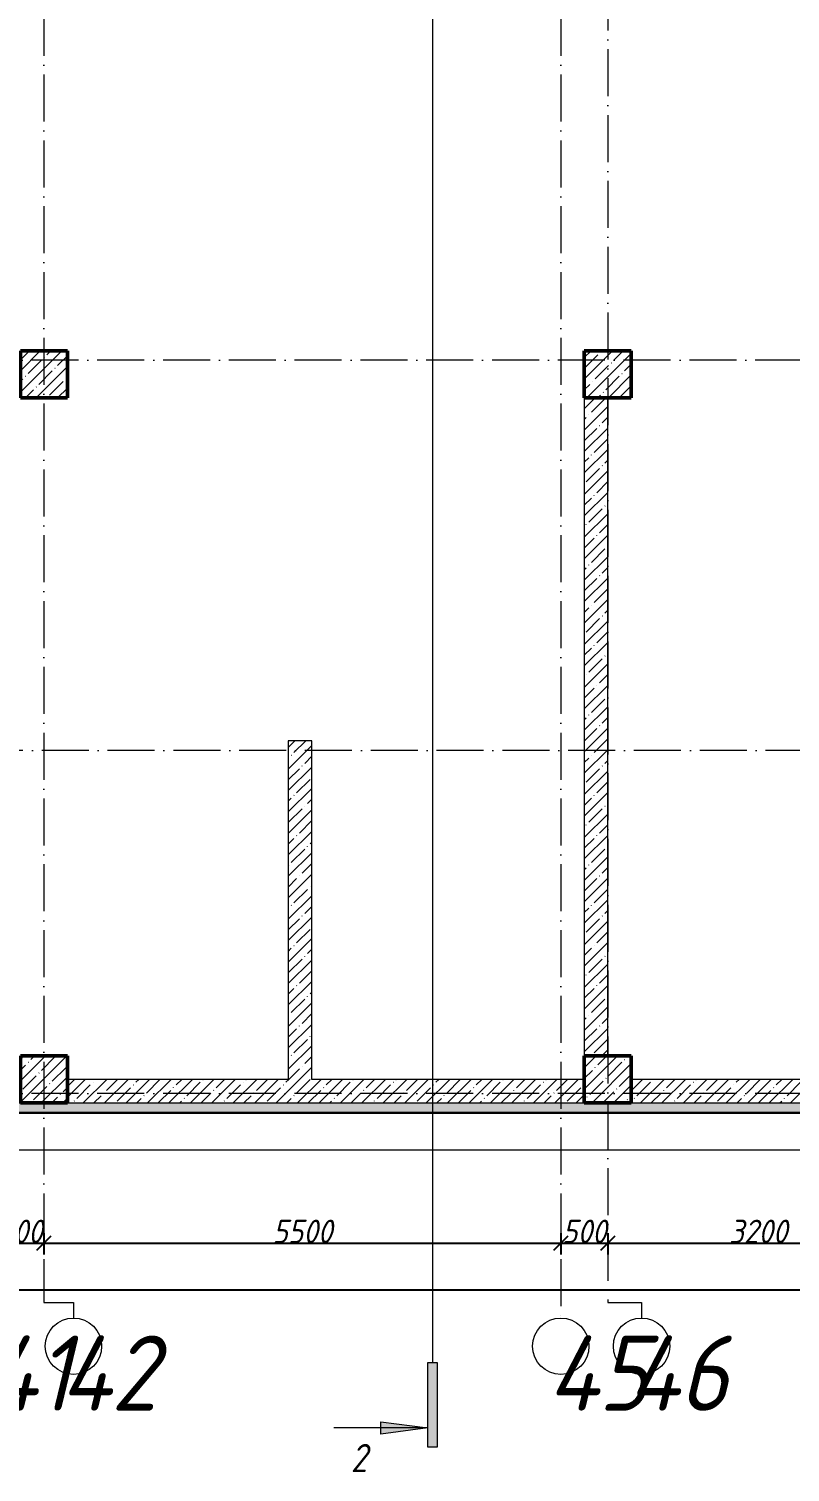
# Model space of a CAD drawing. Header units: millimetres. Extents: x -12989 to 629078, y -109036 to 555275.
# Drawn here: x 570979 to 579079, y 479380 to 494734 of the extents above; entities that cross this region are included whole.
import ezdxf

# ---------------------------------------------------------------- set-up
doc = ezdxf.new("R2010")
doc.units = ezdxf.units.MM
doc.linetypes.add('50_200_ШТРИХ_1Т_ш5_п1_п1_', pattern=[700, 500, -100, 0, -100])
for name, color, linetype, lineweight in [('A-____-____-DIMS', 7, 'Continuous', 9), ('A-FLOR-____-OTLN', 7, 'Continuous', 9), ('A-WALL-____-MCUT', 7, 'Continuous', 13), ('A-WALL-____-MCUT-1', 7, 'Continuous', 9), ('A-WALL-____-MCUT-3', 7, 'Continuous', 9), ('A-WALL-____-PATT-1', 7, 'Continuous', 9), ('G-____-____-SYMB', 7, 'Continuous', 9), ('S-COLS-____-MCUT', 7, 'Continuous', 50), ('S-COLS-____-OTLN', 7, 'Continuous', 9), ('S-GRID-____-IDEN', 7, 'Continuous', 9), ('S-GRID-____-OTLN', 7, 'Continuous', 9), ('S-GRID-____-OTLN-1', 7, '50_200_ШТРИХ_1Т_ш5_п1_п1_', 9)]:
    doc.layers.add(name, color=color, linetype=linetype, lineweight=lineweight)
doc.layers.add('G-____-____-SYMB-1', color=9, linetype='Continuous', lineweight=9, true_color=0x808080)
doc.styles.add('ISOCPEUR_I', font='isocpeui.ttf', dxfattribs={"width": 0.9, "height": 2.5})
doc.styles.add('ISOCPEUR_I_1', font='isocpeui.ttf', dxfattribs={"width": 0.85, "height": 2.5})
doc.styles.add('ISOCPEUR_I_9', font='isocpeui.ttf', dxfattribs={"width": 0.9, "height": 250})
doc.dimstyles.new('ISO-2_5_0_9К_БОЛЬШОЙ_ОСИ', dxfattribs={"dimscale": 304.8, "dimtxt": 248.995294, "dimasz": 0.492126, "dimexe": 0.393701, "dimexo": 0, "dimgap": 0, "dimtad": 1, "dimdec": 0, "dimzin": 0, "dimdsep": 46, "dimtxsty": 'ISOCPEUR_I_9', "dimblk1": 'OBLIQUE', "dimblk2": 'OBLIQUE', "dimsah": 1, "dimcen": 0.09, "dimdle": 0.393701, "dimazin": 0, "dimtfac": 1, "dimtdec": 4, "dimtix": 1, "dimtmove": 0, "dimatfit": 3, "dimfxl": 1, "dimtvp": 1, "dimtolj": 1, "dimtzin": 0, "dimarcsym": 2})
pattern_1 = [(45, (513638.8, 428127.92), (-114.04925, 114.04925), []), (45, (513752.85, 428127.92), (-114.04925, 114.04925), [201.612, -40.322, 3.353, -36.97])]
pattern_2 = [(0, (513638.804, 428127.92), (120.967, 69.841), [80.645, -161.29]), (120, (513638.804, 428127.92), (-120.96808, 69.84086), [80.645, -161.29]), (60, (513638.804, 428127.92), (-8e-05, 139.68186), [0, -161.29, 80.645, 0])]

# ---------------------------------------------------------------- blocks, each defined once
blk = doc.blocks.new('BSC_Колонна _Прямоугольная - 500х500-V12-АР1_Кладочный план подвала в осях 1-64_Ю-ЯЯ')
at = {"layer": 'S-COLS-____-OTLN'}
h = blk.add_hatch(dxfattribs=at)
h.set_pattern_fill('FP_18', color=256, style=0, pattern_type=2)
h.set_pattern_definition([(45, (-63500, -55431.04), (-114.04925, 114.04925), []), (45, (-63385.95, -55431.04), (-114.04925, 114.04925), [201.613, -40.323, 3.353, -36.97])])
h.paths.add_polyline_path([(-250, -250), (250, -250), (250, 250), (-250, 250)], flags=0)
at = {"layer": 'S-COLS-____-MCUT'}
for p, q in [((250, 250), (-250, 250)), ((-250, 250), (-250, -250)), ((250, -250), (250, 250)), ((-250, -250), (250, -250))]:
    blk.add_line(p, q, dxfattribs=at)
blk = doc.blocks.new('BSC_Колонна _Прямоугольная - 500х500-V13-АР1_Кладочный план подвала в осях 1-64_Ю-ЯЯ')
at = {"layer": 'S-COLS-____-OTLN'}
h = blk.add_hatch(dxfattribs=at)
h.set_pattern_fill('FP_19', color=256, style=0, pattern_type=2)
h.set_pattern_definition([(45, (-63500, -62931.04), (-114.04925, 114.04925), []), (45, (-63385.95, -62931.04), (-114.04925, 114.04925), [201.613, -40.323, 3.353, -36.97])])
h.paths.add_polyline_path([(-250, -250), (250, -250), (250, 250), (-250, 250)], flags=0)
at = {"layer": 'S-COLS-____-MCUT'}
for p, q in [((250, 250), (-250, 250)), ((-250, 250), (-250, -250)), ((250, -250), (250, 250)), ((-250, -250), (250, -250))]:
    blk.add_line(p, q, dxfattribs=at)
blk = doc.blocks.new('BSC_Колонна _Прямоугольная - 500х500-V54-АР1_Кладочный план подвала в осях 1-64_Ю-ЯЯ')
at = {"layer": 'S-COLS-____-OTLN'}
h = blk.add_hatch(dxfattribs=at)
h.set_pattern_fill('FP_67', color=256, style=0, pattern_type=2)
h.set_pattern_definition([(45, (-57500, -55431.04), (-114.04925, 114.04925), []), (45, (-57385.95, -55431.04), (-114.04925, 114.04925), [201.613, -40.323, 3.353, -36.97])])
h.paths.add_polyline_path([(-250, -250), (250, -250), (250, 250), (-250, 250)], flags=0)
at = {"layer": 'S-COLS-____-MCUT'}
for p, q in [((250, 250), (-250, 250)), ((-250, 250), (-250, -250)), ((250, -250), (250, 250)), ((-250, -250), (250, -250))]:
    blk.add_line(p, q, dxfattribs=at)
blk = doc.blocks.new('BSC_Колонна _Прямоугольная - 500х500-V55-АР1_Кладочный план подвала в осях 1-64_Ю-ЯЯ')
at = {"layer": 'S-COLS-____-OTLN'}
h = blk.add_hatch(dxfattribs=at)
h.set_pattern_fill('FP_68', color=256, style=0, pattern_type=2)
h.set_pattern_definition([(45, (-57500, -62931.04), (-114.04925, 114.04925), []), (45, (-57385.95, -62931.04), (-114.04925, 114.04925), [201.613, -40.323, 3.353, -36.97])])
h.paths.add_polyline_path([(-250, -250), (250, -250), (250, 250), (-250, 250)], flags=0)
at = {"layer": 'S-COLS-____-MCUT'}
for p, q in [((250, 250), (-250, 250)), ((-250, 250), (-250, -250)), ((250, -250), (250, 250)), ((-250, -250), (250, -250))]:
    blk.add_line(p, q, dxfattribs=at)
blk = doc.blocks.new('Ось сетки - Круг_Ø6_00__ISO-2_5_0_9K_-25732049-АР1_Кладочный план подвала в осях 1-64_Ю-ЯЯ')
at = {"layer": 'S-GRID-____-IDEN'}
blk.add_circle((0, 0), 3, dxfattribs=at)
blk = doc.blocks.new('_Oblique')
at = {"color": 0, "linetype": 'ByBlock', "lineweight": -2}
blk.add_line((-0.5, -0.5), (0.5, 0.5), dxfattribs=at)
blk = doc.blocks.new('*D6531')
at = {"layer": 'A-____-____-DIMS', "color": 0, "lineweight": -2, "transparency": 16777216}
for p, q in [((570519, 481816), (571259, 481816)), ((570639, 481922), (570639, 481696)), ((571139, 481922), (571139, 481696))]:
    blk.add_line(p, q, dxfattribs=at)
at = {"layer": 'Defpoints', "color": 0, "transparency": 16777216}
for p in [(570639, 481922), (571139, 481922), (571139, 481816)]:
    blk.add_point(p, dxfattribs=at)
at = {"layer": 'A-____-____-DIMS', "color": 0, "lineweight": -2, "transparency": 16777216, "xscale": 150, "yscale": 150, "zscale": 150, "rotation": 180}
blk.add_blockref('_Oblique', (570639, 481816), dxfattribs=at)
at = {"layer": 'A-____-____-DIMS', "color": 0, "lineweight": -2, "transparency": 16777216, "xscale": 150, "yscale": 150, "zscale": 150}
blk.add_blockref('_Oblique', (571139, 481816), dxfattribs=at)
at = {"layer": 'A-____-____-DIMS', "color": 0, "transparency": 16777216, "insert": (570889, 481941), "char_height": 250, "width": 568.86, "attachment_point": 5, "style": 'ISOCPEUR_I_9'}
blk.add_mtext('\\A1;500', dxfattribs=at)
blk = doc.blocks.new('*D6532')
at = {"layer": 'A-____-____-DIMS', "color": 0, "lineweight": -2, "transparency": 16777216}
for p, q in [((571019, 481816), (576759, 481816)), ((571139, 481922), (571139, 481696)), ((576639, 481922), (576639, 481696))]:
    blk.add_line(p, q, dxfattribs=at)
at = {"layer": 'Defpoints', "color": 0, "transparency": 16777216}
for p in [(571139, 481922), (576639, 481922), (576639, 481816)]:
    blk.add_point(p, dxfattribs=at)
at = {"layer": 'A-____-____-DIMS', "color": 0, "lineweight": -2, "transparency": 16777216, "xscale": 150, "yscale": 150, "zscale": 150, "rotation": 180}
blk.add_blockref('_Oblique', (571139, 481816), dxfattribs=at)
at = {"layer": 'A-____-____-DIMS', "color": 0, "lineweight": -2, "transparency": 16777216, "xscale": 150, "yscale": 150, "zscale": 150}
blk.add_blockref('_Oblique', (576639, 481816), dxfattribs=at)
at = {"layer": 'A-____-____-DIMS', "color": 0, "transparency": 16777216, "insert": (573889, 481941), "char_height": 250, "width": 758.48, "attachment_point": 5, "style": 'ISOCPEUR_I_9'}
blk.add_mtext('\\A1;5500', dxfattribs=at)
blk = doc.blocks.new('*D6533')
at = {"layer": 'A-____-____-DIMS', "color": 0, "lineweight": -2, "transparency": 16777216}
for p, q in [((576519, 481816), (577259, 481816)), ((576639, 481922), (576639, 481696)), ((577139, 481922), (577139, 481696))]:
    blk.add_line(p, q, dxfattribs=at)
at = {"layer": 'Defpoints', "color": 0, "transparency": 16777216}
for p in [(576639, 481922), (577139, 481922), (577139, 481816)]:
    blk.add_point(p, dxfattribs=at)
at = {"layer": 'A-____-____-DIMS', "color": 0, "lineweight": -2, "transparency": 16777216, "xscale": 150, "yscale": 150, "zscale": 150, "rotation": 180}
blk.add_blockref('_Oblique', (576639, 481816), dxfattribs=at)
at = {"layer": 'A-____-____-DIMS', "color": 0, "lineweight": -2, "transparency": 16777216, "xscale": 150, "yscale": 150, "zscale": 150}
blk.add_blockref('_Oblique', (577139, 481816), dxfattribs=at)
at = {"layer": 'A-____-____-DIMS', "color": 0, "transparency": 16777216, "insert": (576889, 481941), "char_height": 250, "width": 568.86, "attachment_point": 5, "style": 'ISOCPEUR_I_9'}
blk.add_mtext('\\A1;500', dxfattribs=at)
blk = doc.blocks.new('*D6534')
at = {"layer": 'A-____-____-DIMS', "color": 0, "lineweight": -2, "transparency": 16777216}
for p, q in [((577019, 481816), (580459, 481816)), ((577139, 481922), (577139, 481696)), ((580339, 481922), (580339, 481696))]:
    blk.add_line(p, q, dxfattribs=at)
at = {"layer": 'Defpoints', "color": 0, "transparency": 16777216}
for p in [(577139, 481922), (580339, 481922), (580339, 481816)]:
    blk.add_point(p, dxfattribs=at)
at = {"layer": 'A-____-____-DIMS', "color": 0, "lineweight": -2, "transparency": 16777216, "xscale": 150, "yscale": 150, "zscale": 150, "rotation": 180}
blk.add_blockref('_Oblique', (577139, 481816), dxfattribs=at)
at = {"layer": 'A-____-____-DIMS', "color": 0, "lineweight": -2, "transparency": 16777216, "xscale": 150, "yscale": 150, "zscale": 150}
blk.add_blockref('_Oblique', (580339, 481816), dxfattribs=at)
at = {"layer": 'A-____-____-DIMS', "color": 0, "transparency": 16777216, "insert": (578739, 481941), "char_height": 250, "width": 758.48, "attachment_point": 5, "style": 'ISOCPEUR_I_9'}
blk.add_mtext('\\A1;3200', dxfattribs=at)
blk = doc.blocks.new('*D6604')
at = {"layer": 'A-____-____-DIMS', "color": 0, "lineweight": -2, "transparency": 16777216}
for p, q in [((511289, 481426), (511289, 481200)), ((584689, 481426), (584689, 481200)), ((511169, 481320), (584809, 481320))]:
    blk.add_line(p, q, dxfattribs=at)
at = {"layer": 'Defpoints', "color": 0, "transparency": 16777216}
for p in [(511289, 481426), (584689, 481426), (584689, 481320)]:
    blk.add_point(p, dxfattribs=at)
at = {"layer": 'A-____-____-DIMS', "color": 0, "lineweight": -2, "transparency": 16777216, "xscale": 150, "yscale": 150, "zscale": 150, "rotation": 180}
blk.add_blockref('_Oblique', (511289, 481320), dxfattribs=at)
at = {"layer": 'A-____-____-DIMS', "color": 0, "lineweight": -2, "transparency": 16777216, "xscale": 150, "yscale": 150, "zscale": 150}
blk.add_blockref('_Oblique', (584689, 481320), dxfattribs=at)
at = {"layer": 'A-____-____-DIMS', "color": 0, "transparency": 16777216, "insert": (547989, 481446), "char_height": 250, "width": 971.08, "attachment_point": 5, "style": 'ISOCPEUR_I_9'}
blk.add_mtext('\\A1;73400', dxfattribs=at)
blk = doc.blocks.new('Разрез - Концевая часть разреза-18266132-АР1_Кладочный план подвала в осях 1-64_Ю-ЯЯ')
at = {"layer": 'G-____-____-SYMB'}
for points in [[(0, 0.5), (0, -0.5), (-9, -0.5), (-9, 0.5)], [(-6.29, -5.5), (-7.61, -5.5), (-6.95, -0.5)]]:
    blk.add_hatch(color=256, dxfattribs=at).paths.add_polyline_path(points, flags=0)
for p, q in [((0, 0.5), (-9, 0.5)), ((-9, 0.5), (-9, -0.5)), ((0, -0.5), (0, 0.5)), ((-9, -0.5), (0, -0.5)), ((-6.95, -0.5), (-7.61, -5.5)), ((-6.95, -0.5), (-6.95, -10.5)), ((-6.29, -5.5), (-6.95, -0.5)), ((-7.61, -5.5), (-6.29, -5.5))]:
    blk.add_line(p, q, dxfattribs=at)

msp = doc.modelspace()

# ---------------------------------------------------------------- hatches: boundary and pattern name
at = {"layer": 'A-WALL-____-PATT-1'}
h = msp.add_hatch(dxfattribs=at)
h.set_pattern_fill('FP_1', color=256, style=0, pattern_type=2)
h.set_pattern_definition(pattern_1)
h.paths.add_polyline_path([(576888.8036, 483808.9591), (577138.8036, 483808.9591), (577138.8036, 490808.9591), (576888.8036, 490808.9591)], flags=0)
h = msp.add_hatch(dxfattribs=at)
h.set_pattern_fill('FP_1', color=256, style=0, pattern_type=2)
h.set_pattern_definition(pattern_1)
h.paths.add_polyline_path([(573738.8036, 483558.9591), (573988.8036, 483558.9591), (573988.8036, 487158.9591), (573738.8036, 487158.9591)], flags=0)
h = msp.add_hatch(dxfattribs=at)
h.set_pattern_fill('FP_1', color=256, style=0, pattern_type=2)
h.set_pattern_definition(pattern_1)
h.paths.add_polyline_path([(576888.8036, 483308.9591), (576888.8036, 483558.9591), (571388.8036, 483558.9591), (571388.8036, 483308.9591)], flags=0)
h = msp.add_hatch(dxfattribs=at)
h.set_pattern_fill('FP_1', color=256, style=0, pattern_type=2)
h.set_pattern_definition(pattern_1)
h.paths.add_polyline_path([(580088.8036, 483308.9591), (580088.8036, 483558.9591), (577388.8036, 483558.9591), (577388.8036, 483308.9591)], flags=0)
h = msp.add_hatch(dxfattribs=at)
h.set_pattern_fill('FP_54', color=256, style=0, pattern_type=2)
h.set_pattern_definition(pattern_2)
h.paths.add_polyline_path([(576718.8036, 483206.9591), (576718.8036, 483306.9591), (511186.8036, 483306.9591), (511186.8036, 483206.9591), (563113.7883, 483206.9591)], flags=0)
h = msp.add_hatch(dxfattribs=at)
h.set_pattern_fill('FP_54', color=256, style=0, pattern_type=2)
h.set_pattern_definition(pattern_2)
h.paths.add_polyline_path([(588136.8036, 483206.9591), (588136.8036, 483306.9591), (576718.8036, 483306.9591), (576718.8036, 483206.9591), (588036.8036, 483206.9591)], flags=0)

# ---------------------------------------------------------------- linework, layer by layer
at = {"layer": 'A-FLOR-____-OTLN'}
msp.add_line((558888.8036, 482808.9591), (587588.8036, 482808.9591), dxfattribs=at)
at = {"layer": 'A-WALL-____-MCUT'}
for p, q in [((511078.8036, 483198.9591), (588028.8036, 483198.9591)), ((588036.8036, 483206.9591), (511086.8036, 483206.9591))]:
    msp.add_line(p, q, dxfattribs=at)
at = {"layer": 'A-WALL-____-MCUT-1'}
for p, q in [((576888.8036, 490808.9591), (576888.8036, 483808.9591)), ((577138.8036, 483808.9591), (577138.8036, 490808.9591)), ((573988.8036, 487158.9591), (573738.8036, 487158.9591)), ((573738.8036, 487158.9591), (573738.8036, 483558.9591)), ((573988.8036, 483558.9591), (573988.8036, 487158.9591)), ((573738.8036, 483558.9591), (571388.8036, 483558.9591)), ((576888.8036, 483558.9591), (573988.8036, 483558.9591)), ((580088.8036, 483558.9591), (577388.8036, 483558.9591)), ((571388.8036, 483308.9591), (576888.8036, 483308.9591)), ((577388.8036, 483308.9591), (580088.8036, 483308.9591))]:
    msp.add_line(p, q, dxfattribs=at)
at = {"layer": 'A-WALL-____-MCUT-3'}
msp.add_line((588138.8036, 483306.9591), (511186.8036, 483306.9591), dxfattribs=at)
at = {"layer": 'G-____-____-SYMB-1'}
msp.add_line((575273.1123, 514681.5252), (575273.1123, 480545.1691), dxfattribs=at)
at = {"layer": 'S-GRID-____-OTLN'}
for p, q in [((571138.8036, 481183.844), (571453.4351, 481183.844)), ((571453.4351, 481183.844), (571453.4351, 481019.505)), ((577138.8036, 481183.844), (577497.9932, 481183.844)), ((577497.9932, 481183.844), (577497.9932, 481019.505))]:
    msp.add_line(p, q, dxfattribs=at)
at = {"layer": 'S-GRID-____-OTLN-1'}
for p, q in [((577138.8036, 519020.7686), (577138.8036, 481183.844)), ((571138.8036, 518751.3339), (571138.8036, 481183.844)), ((576638.8036, 518751.3339), (576638.8036, 481019.505)), ((617713.2102, 491208.9591), (508970.0334, 491208.9591)), ((589118.844, 487058.9591), (508970.0334, 487058.9591)), ((617713.2102, 483408.9591), (508970.0334, 483408.9591))]:
    msp.add_line(p, q, dxfattribs=at)

# ---------------------------------------------------------------- block references
at = {"layer": 'G-____-____-SYMB', "extrusion": (0, 0, -1), "xscale": 99.99999999999993, "yscale": 99.99999999999993, "zscale": 99.99999999999993, "rotation": 90.00000000000053}
msp.add_blockref('Разрез - Концевая часть разреза-18266132-АР1_Кладочный план подвала в осях 1-64_Ю-ЯЯ', (-575273.1123, 480545.1691), dxfattribs=at)
at = {"layer": 'S-COLS-____-OTLN'}
for name, p in [('BSC_Колонна _Прямоугольная - 500х500-V55-АР1_Кладочный план подвала в осях 1-64_Ю-ЯЯ', (571138.8036, 491058.9591)), ('BSC_Колонна _Прямоугольная - 500х500-V13-АР1_Кладочный план подвала в осях 1-64_Ю-ЯЯ', (577138.8036, 491058.9591)), ('BSC_Колонна _Прямоугольная - 500х500-V54-АР1_Кладочный план подвала в осях 1-64_Ю-ЯЯ', (571138.8036, 483558.9591)), ('BSC_Колонна _Прямоугольная - 500х500-V12-АР1_Кладочный план подвала в осях 1-64_Ю-ЯЯ', (577138.8036, 483558.9591))]:
    msp.add_blockref(name, p, dxfattribs=at)
at = {"layer": 'S-GRID-____-IDEN', "xscale": 99.99999999999993, "yscale": 99.99999999999993, "zscale": 99.99999999999993, "rotation": 180}
for p in [(571453.4351, 480719.505), (576638.8036, 480719.505), (577497.9932, 480719.505)]:
    msp.add_blockref('Ось сетки - Круг_Ø6_00__ISO-2_5_0_9K_-25732049-АР1_Кладочный план подвала в осях 1-64_Ю-ЯЯ', p, dxfattribs=at)

# ---------------------------------------------------------------- texts
at = {"layer": 'G-____-____-SYMB', "insert": (574404.0125, 479680.3507), "char_height": 300, "width": 256.54, "attachment_point": 1, "style": 'ISOCPEUR_I_1'}
msp.add_mtext('\\fISOCPEUR|b0|i1|c204|p34|;2', dxfattribs=at)
at = {"layer": 'S-GRID-____-IDEN', "char_height": 800, "attachment_point": 1, "style": 'ISOCPEUR_I'}
for s, insert, width in [('41', (570519.2819, 480833.4386), 367.974562), ('42', (571310.0634, 480833.4386), 425.696062), ('45', (576495.4319, 480833.4386), 425.696062), ('46', (577354.6215, 480833.4386), 425.696062)]:
    msp.add_mtext(s, dxfattribs=dict(at, insert=insert, width=width))

# ---------------------------------------------------------------- dimensions: what is measured, and where the dimension line sits
at = {"layer": 'A-____-____-DIMS'}
for base, p1, p2, override, picture, middle in [((571138.8036, 481816.3843), (570638.8036, 481922.4503), (571138.8036, 481922.4503), {"dimtxt": 400, "dimpost": '<>', "dimfxl": 500}, '*D6531', (570888.8036, 481941.3843)), ((576638.8036, 481816.3843), (571138.8036, 481922.4503), (576638.8036, 481922.4503), {"dimtxt": 400, "dimpost": '<>', "dimfxl": 5500}, '*D6532', (573888.8036, 481941.3843)), ((577138.8036, 481816.3843), (576638.8036, 481922.4503), (577138.8036, 481922.4503), {"dimtxt": 400, "dimpost": '<>', "dimfxl": 500}, '*D6533', (576888.8036, 481941.3843)), ((580338.8036, 481816.3843), (577138.8036, 481922.4503), (580338.8036, 481922.4503), {"dimtxt": 400, "dimpost": '<>', "dimfxl": 3200}, '*D6534', (578738.8036, 481941.3843)), ((584688.8036, 481319.584), (511288.8036, 481425.65), (584688.8036, 481425.65), {"dimtxt": 400, "dimpost": '<>', "dimfxl": 73400}, '*D6604', (547988.8036, 481446.1938))]:
    dim = msp.add_linear_dim(base=base, p1=p1, p2=p2, dimstyle='ISO-2_5_0_9К_БОЛЬШОЙ_ОСИ', override=override, dxfattribs=at)
    dim.commit()
    dim.dimension.update_dxf_attribs({"geometry": picture, "text_midpoint": middle})

doc.saveas('drawing.dxf')
